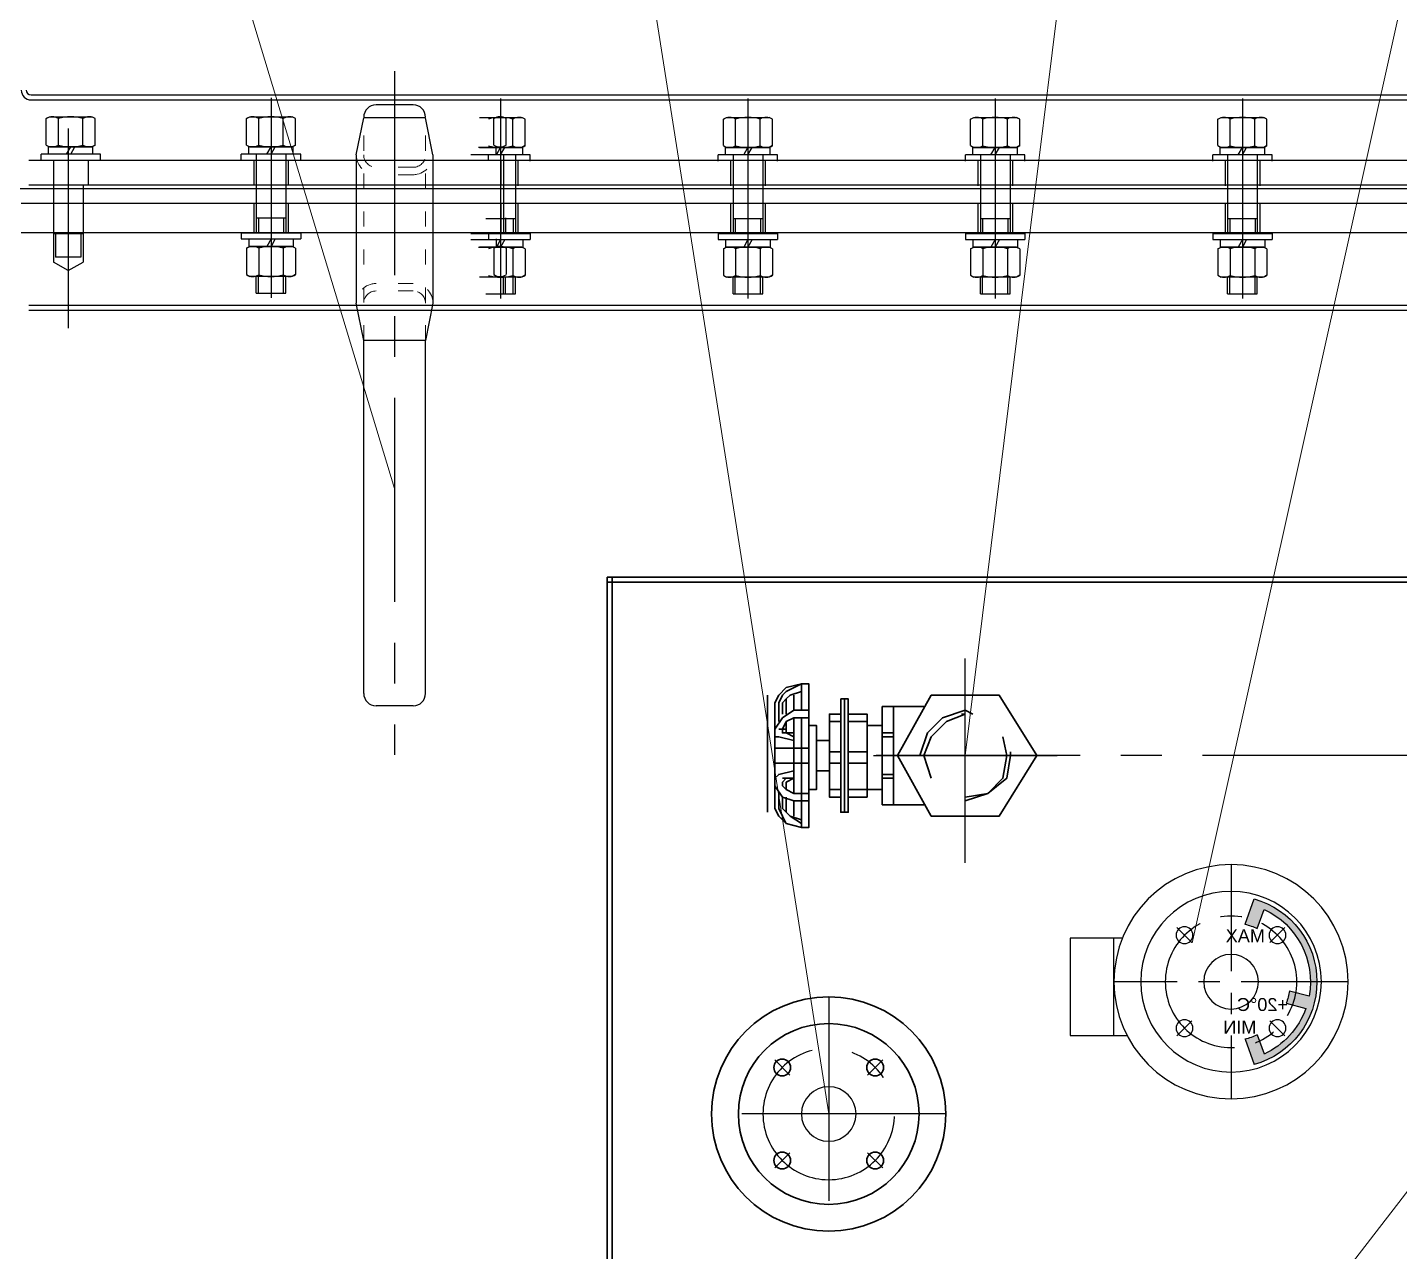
# Model space of a CAD drawing. Header units: millimetres. Extents: x 45841 to 102963, y -329287 to -163666.
# Drawn here: x 51467 to 52022, y -165125 to -164630 of the extents above; entities that cross this region are included whole.
import ezdxf

# ---------------------------------------------------------------- set-up
doc = ezdxf.new("R2010")
doc.units = ezdxf.units.MM
doc.header["$LTSCALE"] = 13
for name, pattern in [('2 虚线', [5.75, 4.5, -1.25]), ('ACAD_ISO03W100', [1.18, 0.47, -0.71]), ('CENTER', [50.8, 31.75, -6.35, 6.35, -6.35]), ('CENTERX2', [101.6, 63.5, -12.7, 12.7, -12.7]), ('HIDDEN', [9.525, 6.35, -3.175])]:
    doc.linetypes.add(name, pattern=pattern)
doc.layers.get('0').update_dxf_attribs({"color": 1, "linetype": 'CENTER'})
for name, color, linetype in [('1', 4, 'Continuous'), ('2', 3, 'Continuous'), ('2细线层', 4, 'Continuous'), ('4', 2, 'HIDDEN'), ('粗实线', 4, 'Continuous')]:
    doc.layers.add(name, color=color, linetype=linetype)
doc.layers.add('标注、文本', color=3, linetype='Continuous', lineweight=25)
doc.layers.add('铁心', color=3, linetype='Continuous', lineweight=0)
doc.styles.add('Note Text (ANSI)', font='arial.ttf')

# ---------------------------------------------------------------- blocks, each defined once
blk = doc.blocks.new('A$C27D37FBA')
at = {"layer": '1', "color": 1, "linetype": 'CENTERX2', "lineweight": -3, "ltscale": 0.1}
for p, q in [((43.28, 74.34), (43.28, 0)), ((0, 37.17), (86.57, 37.17))]:
    blk.add_line(p, q, dxfattribs=at)
at = {"layer": '粗实线', "lineweight": 30}
for points in [[(21.92, 114.15), (18.86, 112.62), (15.81, 109.57)], [(21.92, 112.62), (18.86, 111.1), (15.81, 109.57)], [(21.92, 111.1), (20.39, 109.57), (18.86, 108.04)], [(34.13, 114.15), (31.07, 114.15), (26.5, 111.1), (24.97, 106.52)], [(31.07, 111.1), (29.55, 109.57), (28.02, 106.52)], [(34.13, 106.52), (34.13, 109.57), (32.6, 111.1)], [(37.18, 106.52), (35.65, 112.62), (34.13, 114.15)], [(34.13, 109.57), (34.13, 111.1)], [(49.39, 106.52), (50.92, 112.62), (50.92, 114.15)], [(53.97, 111.1), (52.44, 111.1), (52.44, 109.57), (52.44, 106.52)], [(61.6, 106.52), (58.55, 111.1), (53.97, 114.15)], [(58.55, 106.52), (57.02, 109.57), (53.97, 111.1)], [(70.76, 109.57), (67.71, 112.62), (64.65, 114.15)], [(69.23, 109.57), (67.71, 111.1), (64.65, 112.62)], [(67.71, 108.04), (66.18, 109.57), (64.65, 111.1)], [(21.92, 109.57), (20.39, 109.57), (18.86, 108.04)], [(31.07, 109.57), (29.55, 109.57), (28.02, 106.52)], [(28.02, 100.41), (28.02, 106.52), (28.02, 103.46)], [(34.13, 106.52), (32.6, 109.57)], [(53.97, 109.57), (52.44, 109.57)], [(58.55, 106.52), (57.02, 109.57), (53.97, 109.57)], [(58.55, 100.41), (58.55, 106.52), (58.55, 103.46)], [(67.71, 108.04), (66.18, 109.57), (64.65, 109.57)], [(72.28, 103.46), (72.28, 100.41), (14.28, 100.41), (14.28, 103.46)], [(61.6, 103.46), (72.28, 103.46), (72.28, 100.41), (14.28, 100.41), (14.28, 103.46), (24.97, 103.46)], [(28.02, 103.46), (58.55, 103.46)], [(26.5, 87.54), (26.5, 92.12), (60.07, 92.12), (60.07, 87.54)], [(60.07, 84.49), (60.07, 76.85), (26.5, 76.85), (26.5, 84.49)], [(60.07, 37.17), (57.02, 44.8), (50.92, 50.91), (43.28, 53.96), (34.13, 50.91)], [(60.07, 34.12), (61.6, 37.17), (58.55, 46.33), (52.44, 52.43), (43.28, 55.49)], [(24.97, 37.17), (28.02, 28.01), (34.13, 20.38), (43.28, 18.85), (44.81, 18.85)], [(26.5, 37.17), (28.02, 28.01), (34.13, 21.91), (43.28, 20.38), (50.92, 21.91)], [(60.07, 37.17), (60.07, 38.7)]]:
    blk.add_lwpolyline(points, dxfattribs=at)
for points in [[(55.5, 100.41), (55.5, 97.36), (29.55, 97.36), (29.55, 100.41)], [(49.39, 97.36), (49.39, 92.12), (37.18, 92.12), (37.18, 97.36)], [(66.18, 87.54), (66.18, 86.01), (20.39, 86.01), (20.39, 87.54)], [(66.18, 86.01), (66.18, 84.49), (20.39, 84.49), (20.39, 86.01)], [(55.5, 76.85), (55.5, 70.75), (29.55, 70.75), (29.55, 76.85)], [(63.13, 70.75), (63.13, 66.17), (23.44, 66.17), (23.44, 70.75)], [(18.86, 50.91), (18.86, 23.43), (43.28, 8.17), (67.71, 23.43), (67.71, 50.91), (43.28, 64.64)]]:
    blk.add_lwpolyline(points, close=True, dxfattribs=at)
for points in [[(20.39, 117.2), (20.39, 117.2), (67.71, 117.2), (67.71, 117.2)], [(21.92, 114.15), (21.92, 114.15), (64.65, 114.15), (64.65, 114.15)], [(21.92, 112.62), (21.92, 112.62), (28.02, 112.62), (28.02, 112.62)], [(21.92, 111.1), (21.92, 111.1), (26.5, 111.1), (26.5, 111.1)], [(31.07, 111.1), (31.07, 111.1), (32.6, 111.1), (32.6, 111.1)], [(40.23, 114.15), (40.23, 114.15), (40.23, 100.41), (40.23, 100.41)], [(46.34, 114.15), (46.34, 114.15), (46.34, 100.41), (46.34, 100.41)], [(53.97, 114.15), (53.97, 114.15), (50.92, 114.15), (50.92, 114.15)], [(50.92, 112.62), (50.92, 112.62), (50.92, 114.15), (50.92, 114.15)], [(53.97, 111.1), (53.97, 111.1), (53.97, 112.62), (53.97, 112.62)], [(53.97, 109.57), (53.97, 109.57), (53.97, 111.1), (53.97, 111.1)], [(64.65, 112.62), (64.65, 112.62), (57.02, 112.62), (57.02, 112.62)], [(64.65, 111.1), (64.65, 111.1), (60.07, 111.1), (60.07, 111.1)], [(14.28, 103.46), (14.28, 103.46), (15.81, 109.57), (15.81, 109.57)], [(14.28, 103.46), (14.28, 103.46), (15.81, 109.57), (15.81, 109.57)], [(15.81, 103.46), (15.81, 103.46), (18.86, 108.04), (18.86, 108.04)], [(17.34, 103.46), (17.34, 103.46), (18.86, 108.04), (18.86, 108.04)], [(18.86, 106.52), (18.86, 106.52), (24.97, 106.52), (24.97, 106.52)], [(21.92, 109.57), (21.92, 109.57), (26.5, 109.57), (26.5, 109.57)], [(24.97, 106.52), (24.97, 106.52), (24.97, 100.41), (24.97, 100.41)], [(28.02, 106.52), (28.02, 106.52), (58.55, 106.52), (58.55, 106.52)], [(31.07, 109.57), (31.07, 109.57), (32.6, 109.57), (32.6, 109.57)], [(52.44, 109.57), (52.44, 109.57), (50.92, 106.52), (50.92, 106.52)], [(64.65, 109.57), (64.65, 109.57), (60.07, 109.57), (60.07, 109.57)], [(61.6, 106.52), (61.6, 106.52), (67.71, 106.52), (67.71, 106.52)], [(67.71, 106.52), (67.71, 106.52), (61.6, 106.52), (61.6, 106.52)], [(61.6, 106.52), (61.6, 106.52), (61.6, 100.41), (61.6, 100.41)], [(69.23, 103.46), (69.23, 103.46), (67.71, 108.04), (67.71, 108.04)], [(69.23, 103.46), (69.23, 103.46), (67.71, 108.04), (67.71, 108.04)], [(72.28, 103.46), (72.28, 103.46), (69.23, 109.57), (69.23, 109.57)], [(72.28, 103.46), (72.28, 103.46), (70.76, 109.57), (70.76, 109.57)], [(24.97, 103.46), (24.97, 103.46), (17.34, 103.46), (17.34, 103.46)], [(24.97, 103.46), (24.97, 103.46), (28.02, 103.46), (28.02, 103.46)], [(58.55, 103.46), (58.55, 103.46), (28.02, 103.46), (28.02, 103.46)], [(72.28, 103.46), (72.28, 103.46), (61.6, 103.46), (61.6, 103.46)], [(61.6, 103.46), (61.6, 103.46), (69.23, 103.46), (69.23, 103.46)], [(72.28, 100.41), (72.28, 100.41), (72.28, 103.46), (72.28, 103.46)], [(29.55, 92.12), (29.55, 92.12), (29.55, 87.54), (29.55, 87.54)], [(40.23, 92.12), (40.23, 92.12), (40.23, 87.54), (40.23, 87.54)], [(44.81, 92.12), (44.81, 92.12), (44.81, 87.54), (44.81, 87.54)], [(57.02, 92.12), (57.02, 92.12), (57.02, 87.54), (57.02, 87.54)], [(29.55, 84.49), (29.55, 84.49), (29.55, 76.85), (29.55, 76.85)], [(40.23, 84.49), (40.23, 84.49), (40.23, 76.85), (40.23, 76.85)], [(44.81, 84.49), (44.81, 84.49), (44.81, 76.85), (44.81, 76.85)], [(57.02, 84.49), (57.02, 84.49), (57.02, 76.85), (57.02, 76.85)], [(34.13, 70.75), (34.13, 70.75), (34.13, 66.17), (34.13, 66.17)], [(35.65, 70.75), (35.65, 70.75), (35.65, 66.17), (35.65, 66.17)], [(50.92, 70.75), (50.92, 70.75), (50.92, 66.17), (50.92, 66.17)], [(52.44, 70.75), (52.44, 70.75), (52.44, 66.17), (52.44, 66.17)], [(23.44, 66.17), (23.44, 66.17), (23.44, 53.96), (23.44, 53.96)], [(63.13, 66.17), (63.13, 66.17), (63.13, 53.96), (63.13, 53.96)]]:
    blk.add_open_spline(points, degree=3, dxfattribs=at)
blk = doc.blocks.new('fgffg')
blk.add_hatch(color=256).paths.add_polyline_path([(26283.3, -83546.9, -0.054749), (26292.7, -83543.5), (26285.6, -83524, 0.757864), (26285.6, -83652), (26292.7, -83632.5, -0.054749), (26283.3, -83629), (26277.9, -83643.8, -0.201943), (26245.7, -83608.7), (26260.9, -83604.6, -0.054749), (26258.3, -83594.9), (26243.1, -83599, -0.342707), (26277.9, -83532.1)])
for p, q in [((26283.3, -83546.9), (26277.9, -83532.1)), ((26292.7, -83543.5), (26285.6, -83524)), ((26258.3, -83594.9), (26243.1, -83599)), ((26260.9, -83604.6), (26245.7, -83608.7)), ((26283.3, -83629), (26277.9, -83643.8)), ((26292.7, -83632.5), (26285.6, -83652))]:
    blk.add_line(p, q)
for radius, start, end in [(66.5, 105.6856, 254.3144), (61.5, 114.6661, 190.3339), (45.8, 103.7325, 116.2675), (45.8, 188.7325, 201.2675), (61.5, 199.6661, 245.3339), (45.8, 243.7325, 256.2675)]:
    blk.add_arc((26303.6, -83588), radius, start, end)
blk = doc.blocks.new('A$C6F763E90')
at = {"layer": '1', "color": 1, "linetype": 'CENTERX2', "lineweight": -3, "ltscale": 0.1}
for p, q in [((90.5, 181.1), (90.5, 0)), ((48.8, 132.3), (60.4, 120.7)), ((132.3, 132.3), (120.7, 120.7)), ((0, 90.5), (181.1, 90.5)), ((48.8, 48.8), (60.4, 60.4)), ((132.3, 48.8), (120.7, 60.4))]:
    blk.add_line(p, q, dxfattribs=at)
blk.add_circle((90.5, 90.5), 50.8, dxfattribs=at)
at = {"layer": '2细线层'}
for centre, radius in [((90.5, 90.5), 90.5), ((90.5, 90.5), 69.8), ((54.6, 126.5), 6.5), ((126.5, 126.5), 6.5), ((90.5, 90.5), 21.1), ((54.6, 54.6), 6.5), ((126.5, 54.6), 6.5)]:
    blk.add_circle(centre, radius, dxfattribs=at)
blk.add_blockref('fgffg', (-26213, 83678.5), dxfattribs=at)
at = {"layer": '2细线层', "style": 'Note Text (ANSI)'}
for s, p in [('MAX', (64.3, 121)), ('+20%%DC', (46.5, 67.9)), ('MIN', (70.9, 50.4))]:
    blk.add_text(s, height=10, dxfattribs=at).set_placement(p)

msp = doc.modelspace()

# ---------------------------------------------------------------- linework, layer by layer
at = {"layer": '1', "color": 1, "linetype": 'CENTERX2', "lineweight": -3, "ltscale": 0.1}
for p, q in [((51615.916, -164647.423), (51615.916, -164923.887)), ((51565.916, -164681.119), (51565.916, -164724.386)), ((51658.786, -164681.373), (51658.786, -164724.641)), ((51758.786, -164681.373), (51758.786, -164724.641)), ((51858.786, -164681.373), (51858.786, -164724.641)), ((51958.786, -164681.373), (51958.786, -164724.641)), ((52289.377, -164924.162), (51801.393, -164924.162)), ((51791.462, -165021.678), (51791.462, -165116.43)), ((51769.628, -165047.22), (51775.708, -165053.3)), ((51813.296, -165047.22), (51807.216, -165053.3)), ((51838.838, -165069.054), (51744.086, -165069.054)), ((51769.628, -165090.888), (51775.708, -165084.808)), ((51813.296, -165090.888), (51807.216, -165084.808))]:
    msp.add_line(p, q, dxfattribs=at)
at = {"layer": '1'}
for p, q in [((51474.991, -164666.625), (51476.321, -164665.858)), ((51474.991, -164677.29), (51474.991, -164666.625)), ((51476.321, -164665.858), (51493.512, -164665.858)), ((51479.954, -164677.29), (51479.954, -164666.625)), ((51489.879, -164677.29), (51489.879, -164666.625)), ((51494.841, -164666.625), (51493.512, -164665.858)), ((51494.841, -164677.29), (51494.841, -164666.625)), ((51555.991, -164666.625), (51557.321, -164665.858)), ((51555.991, -164677.29), (51555.991, -164666.625)), ((51557.321, -164665.858), (51574.512, -164665.858)), ((51560.954, -164677.29), (51560.954, -164666.625)), ((51570.879, -164677.29), (51570.879, -164666.625)), ((51575.841, -164666.625), (51574.512, -164665.858)), ((51575.841, -164677.29), (51575.841, -164666.625)), ((51650.19, -164666.112), (51667.381, -164666.112)), ((51655.991, -164666.625), (51657.321, -164665.858)), ((51655.991, -164677.29), (51655.991, -164666.625)), ((51660.954, -164677.29), (51660.954, -164666.625)), ((51663.748, -164677.545), (51663.748, -164666.88)), ((51668.711, -164666.88), (51667.381, -164666.112)), ((51668.711, -164677.545), (51668.711, -164666.88)), ((51748.861, -164666.88), (51750.19, -164666.112)), ((51748.861, -164677.545), (51748.861, -164666.88)), ((51750.19, -164666.112), (51767.381, -164666.112)), ((51753.823, -164677.545), (51753.823, -164666.88)), ((51763.748, -164677.545), (51763.748, -164666.88)), ((51768.711, -164666.88), (51767.381, -164666.112)), ((51768.711, -164677.545), (51768.711, -164666.88)), ((51848.861, -164666.88), (51850.19, -164666.112)), ((51848.861, -164677.545), (51848.861, -164666.88)), ((51850.19, -164666.112), (51867.381, -164666.112)), ((51853.823, -164677.545), (51853.823, -164666.88)), ((51863.748, -164677.545), (51863.748, -164666.88)), ((51868.711, -164666.88), (51867.381, -164666.112)), ((51868.711, -164677.545), (51868.711, -164666.88)), ((51948.861, -164666.88), (51950.19, -164666.112)), ((51948.861, -164677.545), (51948.861, -164666.88)), ((51950.19, -164666.112), (51967.381, -164666.112)), ((51953.823, -164677.545), (51953.823, -164666.88)), ((51963.748, -164677.545), (51963.748, -164666.88)), ((51968.711, -164666.88), (51967.381, -164666.112)), ((51968.711, -164677.545), (51968.711, -164666.88)), ((51474.991, -164677.29), (51476.321, -164678.058)), ((51475.916, -164681.058), (51475.916, -164678.058)), ((51493.916, -164678.058), (51475.916, -164678.058)), ((51476.321, -164678.058), (51493.512, -164678.058)), ((51483.216, -164681.058), (51484.916, -164678.058)), ((51484.916, -164681.058), (51486.616, -164678.058)), ((51494.841, -164677.29), (51493.512, -164678.058)), ((51493.916, -164681.058), (51493.916, -164678.058)), ((51555.991, -164677.29), (51557.321, -164678.058)), ((51556.916, -164681.058), (51556.916, -164678.058)), ((51574.916, -164678.058), (51556.916, -164678.058)), ((51557.321, -164678.058), (51574.512, -164678.058)), ((51564.216, -164681.058), (51565.916, -164678.058)), ((51565.916, -164681.058), (51567.616, -164678.058)), ((51575.841, -164677.29), (51574.512, -164678.058)), ((51574.916, -164681.058), (51574.916, -164678.058)), ((51667.786, -164678.312), (51649.786, -164678.312)), ((51650.19, -164678.312), (51667.381, -164678.312)), ((51655.991, -164677.29), (51657.321, -164678.058)), ((51656.916, -164681.058), (51656.916, -164678.058)), ((51657.086, -164681.312), (51658.786, -164678.312)), ((51658.786, -164681.312), (51660.486, -164678.312)), ((51668.711, -164677.545), (51667.381, -164678.312)), ((51667.786, -164681.312), (51667.786, -164678.312)), ((51748.861, -164677.545), (51750.19, -164678.312)), ((51749.786, -164681.312), (51749.786, -164678.312)), ((51767.786, -164678.312), (51749.786, -164678.312)), ((51750.19, -164678.312), (51767.381, -164678.312)), ((51757.086, -164681.312), (51758.786, -164678.312)), ((51758.786, -164681.312), (51760.486, -164678.312)), ((51768.711, -164677.545), (51767.381, -164678.312)), ((51767.786, -164681.312), (51767.786, -164678.312)), ((51848.861, -164677.545), (51850.19, -164678.312)), ((51849.786, -164681.312), (51849.786, -164678.312)), ((51867.786, -164678.312), (51849.786, -164678.312)), ((51850.19, -164678.312), (51867.381, -164678.312)), ((51857.086, -164681.312), (51858.786, -164678.312)), ((51858.786, -164681.312), (51860.486, -164678.312)), ((51868.711, -164677.545), (51867.381, -164678.312)), ((51867.786, -164681.312), (51867.786, -164678.312)), ((51948.861, -164677.545), (51950.19, -164678.312)), ((51949.786, -164681.312), (51949.786, -164678.312)), ((51967.786, -164678.312), (51949.786, -164678.312)), ((51950.19, -164678.312), (51967.381, -164678.312)), ((51957.086, -164681.312), (51958.786, -164678.312)), ((51958.786, -164681.312), (51960.486, -164678.312)), ((51968.711, -164677.545), (51967.381, -164678.312)), ((51967.786, -164681.312), (51967.786, -164678.312)), ((51472.916, -164683.558), (51472.916, -164681.058)), ((51496.916, -164681.058), (51472.916, -164681.058)), ((51496.916, -164683.558), (51472.916, -164683.558)), ((51493.916, -164681.058), (51475.916, -164681.058)), ((51496.916, -164683.558), (51496.916, -164681.058)), ((51553.916, -164683.558), (51553.916, -164681.058)), ((51577.916, -164681.058), (51553.916, -164681.058)), ((51574.916, -164681.058), (51556.916, -164681.058)), ((51559.916, -164681.276), (51559.916, -164706.776)), ((51571.916, -164681.276), (51571.916, -164706.776)), ((51577.916, -164683.558), (51577.916, -164681.058)), ((51670.786, -164681.312), (51646.786, -164681.312)), ((51667.786, -164681.312), (51649.786, -164681.312)), ((51653.916, -164683.558), (51653.916, -164681.058)), ((51659.916, -164681.276), (51659.916, -164706.776)), ((51664.786, -164681.53), (51664.786, -164707.03)), ((51670.786, -164683.812), (51670.786, -164681.312)), ((51746.786, -164683.812), (51746.786, -164681.312)), ((51770.786, -164681.312), (51746.786, -164681.312)), ((51767.786, -164681.312), (51749.786, -164681.312)), ((51752.786, -164681.53), (51752.786, -164707.03)), ((51764.786, -164681.53), (51764.786, -164707.03)), ((51770.786, -164683.812), (51770.786, -164681.312)), ((51846.786, -164683.812), (51846.786, -164681.312)), ((51870.786, -164681.312), (51846.786, -164681.312)), ((51867.786, -164681.312), (51849.786, -164681.312)), ((51852.786, -164681.53), (51852.786, -164707.03)), ((51864.786, -164681.53), (51864.786, -164707.03)), ((51870.786, -164683.812), (51870.786, -164681.312)), ((51946.786, -164683.812), (51946.786, -164681.312)), ((51970.786, -164681.312), (51946.786, -164681.312)), ((51967.786, -164681.312), (51949.786, -164681.312)), ((51952.786, -164681.53), (51952.786, -164707.03)), ((51964.786, -164681.53), (51964.786, -164707.03)), ((51970.786, -164683.812), (51970.786, -164681.312)), ((51477.916, -164693.558), (51477.916, -164719.058)), ((51489.916, -164693.558), (51489.916, -164719.058)), ((51559.916, -164706.776), (51571.916, -164706.776)), ((51559.916, -164706.776), (51559.916, -164712.776)), ((51571.916, -164706.776), (51571.916, -164712.776)), ((51659.916, -164706.776), (51659.916, -164712.776)), ((51652.786, -164707.03), (51664.786, -164707.03)), ((51664.786, -164707.03), (51664.786, -164713.03)), ((51752.786, -164707.03), (51764.786, -164707.03)), ((51752.786, -164707.03), (51752.786, -164713.03)), ((51764.786, -164707.03), (51764.786, -164713.03)), ((51852.786, -164707.03), (51864.786, -164707.03)), ((51852.786, -164707.03), (51852.786, -164713.03)), ((51864.786, -164707.03), (51864.786, -164713.03)), ((51952.786, -164707.03), (51964.786, -164707.03)), ((51952.786, -164707.03), (51952.786, -164713.03)), ((51964.786, -164707.03), (51964.786, -164713.03)), ((51477.916, -164713.058), (51489.916, -164713.058)), ((51553.916, -164712.776), (51577.916, -164712.776)), ((51553.916, -164712.776), (51553.916, -164715.276)), ((51553.916, -164715.276), (51577.916, -164715.276)), ((51556.916, -164715.276), (51574.916, -164715.276)), ((51556.916, -164715.276), (51556.916, -164718.276)), ((51565.916, -164715.276), (51564.216, -164718.276)), ((51567.616, -164715.276), (51565.916, -164718.276)), ((51574.916, -164715.276), (51574.916, -164718.276)), ((51577.916, -164712.776), (51577.916, -164715.276)), ((51646.786, -164713.03), (51670.786, -164713.03)), ((51646.786, -164715.53), (51670.786, -164715.53)), ((51649.786, -164715.53), (51667.786, -164715.53)), ((51653.916, -164712.776), (51653.916, -164715.276)), ((51656.916, -164715.276), (51656.916, -164718.276)), ((51658.786, -164715.53), (51657.086, -164718.53)), ((51660.486, -164715.53), (51658.786, -164718.53)), ((51667.786, -164715.53), (51667.786, -164718.53)), ((51670.786, -164713.03), (51670.786, -164715.53)), ((51746.786, -164713.03), (51770.786, -164713.03)), ((51746.786, -164713.03), (51746.786, -164715.53)), ((51746.786, -164715.53), (51770.786, -164715.53)), ((51749.786, -164715.53), (51767.786, -164715.53)), ((51749.786, -164715.53), (51749.786, -164718.53)), ((51758.786, -164715.53), (51757.086, -164718.53)), ((51760.486, -164715.53), (51758.786, -164718.53)), ((51767.786, -164715.53), (51767.786, -164718.53)), ((51770.786, -164713.03), (51770.786, -164715.53)), ((51846.786, -164713.03), (51870.786, -164713.03)), ((51846.786, -164713.03), (51846.786, -164715.53)), ((51846.786, -164715.53), (51870.786, -164715.53)), ((51849.786, -164715.53), (51867.786, -164715.53)), ((51849.786, -164715.53), (51849.786, -164718.53)), ((51858.786, -164715.53), (51857.086, -164718.53)), ((51860.486, -164715.53), (51858.786, -164718.53)), ((51867.786, -164715.53), (51867.786, -164718.53)), ((51870.786, -164713.03), (51870.786, -164715.53)), ((51946.786, -164713.03), (51970.786, -164713.03)), ((51946.786, -164713.03), (51946.786, -164715.53)), ((51946.786, -164715.53), (51970.786, -164715.53)), ((51949.786, -164715.53), (51967.786, -164715.53)), ((51949.786, -164715.53), (51949.786, -164718.53)), ((51958.786, -164715.53), (51957.086, -164718.53)), ((51960.486, -164715.53), (51958.786, -164718.53)), ((51967.786, -164715.53), (51967.786, -164718.53)), ((51970.786, -164713.03), (51970.786, -164715.53)), ((51477.916, -164719.058), (51477.916, -164724.594)), ((51489.916, -164719.058), (51489.916, -164724.594)), ((51555.991, -164719.043), (51557.321, -164718.276)), ((51555.991, -164719.043), (51555.991, -164729.708)), ((51556.916, -164718.276), (51574.916, -164718.276)), ((51574.512, -164718.276), (51557.321, -164718.276)), ((51560.954, -164719.043), (51560.954, -164729.708)), ((51570.879, -164719.043), (51570.879, -164729.708)), ((51575.841, -164719.043), (51574.512, -164718.276)), ((51575.841, -164719.043), (51575.841, -164729.708)), ((51649.786, -164718.53), (51667.786, -164718.53)), ((51667.381, -164718.53), (51650.19, -164718.53)), ((51655.991, -164719.043), (51657.321, -164718.276)), ((51655.991, -164719.043), (51655.991, -164729.708)), ((51660.954, -164719.043), (51660.954, -164729.708)), ((51663.748, -164719.298), (51663.748, -164729.962)), ((51668.711, -164719.298), (51667.381, -164718.53)), ((51668.711, -164719.298), (51668.711, -164729.962)), ((51748.861, -164719.298), (51750.19, -164718.53)), ((51748.861, -164719.298), (51748.861, -164729.962)), ((51749.786, -164718.53), (51767.786, -164718.53)), ((51767.381, -164718.53), (51750.19, -164718.53)), ((51753.823, -164719.298), (51753.823, -164729.962)), ((51763.748, -164719.298), (51763.748, -164729.962)), ((51768.711, -164719.298), (51767.381, -164718.53)), ((51768.711, -164719.298), (51768.711, -164729.962)), ((51848.861, -164719.298), (51850.19, -164718.53)), ((51848.861, -164719.298), (51848.861, -164729.962)), ((51849.786, -164718.53), (51867.786, -164718.53)), ((51867.381, -164718.53), (51850.19, -164718.53)), ((51853.823, -164719.298), (51853.823, -164729.962)), ((51863.748, -164719.298), (51863.748, -164729.962)), ((51868.711, -164719.298), (51867.381, -164718.53)), ((51868.711, -164719.298), (51868.711, -164729.962)), ((51948.861, -164719.298), (51950.19, -164718.53)), ((51948.861, -164719.298), (51948.861, -164729.962)), ((51949.786, -164718.53), (51967.786, -164718.53)), ((51967.381, -164718.53), (51950.19, -164718.53)), ((51953.823, -164719.298), (51953.823, -164729.962)), ((51963.748, -164719.298), (51963.748, -164729.962)), ((51968.711, -164719.298), (51967.381, -164718.53)), ((51968.711, -164719.298), (51968.711, -164729.962)), ((51555.991, -164729.708), (51557.321, -164730.476)), ((51574.512, -164730.476), (51557.321, -164730.476)), ((51559.916, -164737.217), (51559.916, -164730.476)), ((51571.916, -164737.217), (51571.916, -164730.476)), ((51575.841, -164729.708), (51574.512, -164730.476)), ((51667.381, -164730.73), (51650.19, -164730.73)), ((51655.991, -164729.708), (51657.321, -164730.476)), ((51659.916, -164737.217), (51659.916, -164730.476)), ((51664.786, -164737.472), (51664.786, -164730.73)), ((51668.711, -164729.962), (51667.381, -164730.73)), ((51748.861, -164729.962), (51750.19, -164730.73)), ((51767.381, -164730.73), (51750.19, -164730.73)), ((51752.786, -164737.472), (51752.786, -164730.73)), ((51764.786, -164737.472), (51764.786, -164730.73)), ((51768.711, -164729.962), (51767.381, -164730.73)), ((51848.861, -164729.962), (51850.19, -164730.73)), ((51867.381, -164730.73), (51850.19, -164730.73)), ((51852.786, -164737.472), (51852.786, -164730.73)), ((51864.786, -164737.472), (51864.786, -164730.73)), ((51868.711, -164729.962), (51867.381, -164730.73)), ((51948.861, -164729.962), (51950.19, -164730.73)), ((51967.381, -164730.73), (51950.19, -164730.73)), ((51952.786, -164737.472), (51952.786, -164730.73)), ((51964.786, -164737.472), (51964.786, -164730.73)), ((51968.711, -164729.962), (51967.381, -164730.73)), ((51559.916, -164737.217), (51571.916, -164737.217)), ((51652.786, -164737.472), (51664.786, -164737.472)), ((51752.786, -164737.472), (51764.786, -164737.472)), ((51852.786, -164737.472), (51864.786, -164737.472)), ((51952.786, -164737.472), (51964.786, -164737.472))]:
    msp.add_line(p, q, dxfattribs=at)
for centre, radius, start, end in [((51477.527, -164670.426), 4.569, 57.91444, 123.70456), ((51484.916, -164683.858), 18, 73.9966, 106.0034), ((51492.306, -164670.426), 4.569, 56.29544, 122.08556), ((51558.527, -164670.426), 4.569, 57.91444, 123.70456), ((51565.916, -164683.858), 18, 73.9966, 106.0034), ((51573.306, -164670.426), 4.569, 56.29544, 122.08556), ((51658.786, -164684.112), 18, 73.9966, 106.0034), ((51658.527, -164670.426), 4.569, 57.91444, 123.70456), ((51666.175, -164670.681), 4.569, 56.29544, 122.08556), ((51751.396, -164670.681), 4.569, 57.91444, 123.70456), ((51758.786, -164684.112), 18, 73.9966, 106.0034), ((51766.175, -164670.681), 4.569, 56.29544, 122.08556), ((51851.396, -164670.681), 4.569, 57.91444, 123.70456), ((51858.786, -164684.112), 18, 73.9966, 106.0034), ((51866.175, -164670.681), 4.569, 56.29544, 122.08556), ((51951.396, -164670.681), 4.569, 57.91444, 123.70456), ((51958.786, -164684.112), 18, 73.9966, 106.0034), ((51966.175, -164670.681), 4.569, 56.29544, 122.08556), ((51477.527, -164673.489), 4.569, 236.29544, 302.08556), ((51484.916, -164660.058), 18, 253.9966, 286.0034), ((51492.306, -164673.489), 4.569, 237.44125, 303.70456), ((51558.527, -164673.489), 4.569, 236.29544, 302.08556), ((51565.916, -164660.058), 18, 253.9966, 286.0034), ((51573.306, -164673.489), 4.569, 237.44125, 303.70456), ((51658.786, -164660.312), 18, 253.9966, 286.0034), ((51658.527, -164673.489), 4.569, 236.29544, 302.08556), ((51666.175, -164673.743), 4.569, 237.44125, 303.70456), ((51751.396, -164673.743), 4.569, 236.29544, 302.08556), ((51758.786, -164660.312), 18, 253.9966, 286.0034), ((51766.175, -164673.743), 4.569, 237.44125, 303.70456), ((51851.396, -164673.743), 4.569, 236.29544, 302.08556), ((51858.786, -164660.312), 18, 253.9966, 286.0034), ((51866.175, -164673.743), 4.569, 237.44125, 303.70456), ((51951.396, -164673.743), 4.569, 236.29544, 302.08556), ((51958.786, -164660.312), 18, 253.9966, 286.0034), ((51966.175, -164673.743), 4.569, 237.44125, 303.70456), ((51558.527, -164722.844), 4.569, 57.44125, 123.70456), ((51565.916, -164736.276), 18, 73.9966, 106.0034), ((51573.306, -164722.844), 4.569, 56.29544, 122.08556), ((51658.786, -164736.53), 18, 73.9966, 106.0034), ((51658.527, -164722.844), 4.569, 57.44125, 123.70456), ((51666.175, -164723.099), 4.569, 56.29544, 122.08556), ((51751.396, -164723.099), 4.569, 57.44125, 123.70456), ((51758.786, -164736.53), 18, 73.9966, 106.0034), ((51766.175, -164723.099), 4.569, 56.29544, 122.08556), ((51851.396, -164723.099), 4.569, 57.44125, 123.70456), ((51858.786, -164736.53), 18, 73.9966, 106.0034), ((51866.175, -164723.099), 4.569, 56.29544, 122.08556), ((51951.396, -164723.099), 4.569, 57.44125, 123.70456), ((51958.786, -164736.53), 18, 73.9966, 106.0034), ((51966.175, -164723.099), 4.569, 56.29544, 122.08556), ((51558.527, -164725.907), 4.569, 236.29544, 302.08556), ((51565.916, -164712.476), 18, 253.9966, 286.0034), ((51573.306, -164725.907), 4.569, 237.91444, 303.70456), ((51658.786, -164712.73), 18, 253.9966, 286.0034), ((51658.527, -164725.907), 4.569, 236.29544, 302.08556), ((51666.175, -164726.161), 4.569, 237.91444, 303.70456), ((51751.396, -164726.161), 4.569, 236.29544, 302.08556), ((51758.786, -164712.73), 18, 253.9966, 286.0034), ((51766.175, -164726.161), 4.569, 237.91444, 303.70456), ((51851.396, -164726.161), 4.569, 236.29544, 302.08556), ((51858.786, -164712.73), 18, 253.9966, 286.0034), ((51866.175, -164726.161), 4.569, 237.91444, 303.70456), ((51951.396, -164726.161), 4.569, 236.29544, 302.08556), ((51958.786, -164712.73), 18, 253.9966, 286.0034), ((51966.175, -164726.161), 4.569, 237.91444, 303.70456)]:
    msp.add_arc(centre, radius, start, end, dxfattribs=at)
at = {"layer": '1', "color": 1, "linetype": 'CENTERX2', "lineweight": -3, "ltscale": 0.1, "extrusion": (0, 0, -1)}
msp.add_ellipse((51791.462, -165069.054), major_axis=(18.794, 18.794), ratio=1, start_param=3.9269908, end_param=10.2101761, dxfattribs=at)
at = {"layer": '2'}
for p, q in [((51560.816, -164706.776), (51560.816, -164712.776)), ((51571.016, -164706.776), (51571.016, -164712.776)), ((51660.816, -164706.776), (51660.816, -164712.776)), ((51663.886, -164707.03), (51663.886, -164713.03)), ((51753.686, -164707.03), (51753.686, -164713.03)), ((51763.886, -164707.03), (51763.886, -164713.03)), ((51853.686, -164707.03), (51853.686, -164713.03)), ((51863.886, -164707.03), (51863.886, -164713.03)), ((51953.686, -164707.03), (51953.686, -164713.03)), ((51963.886, -164707.03), (51963.886, -164713.03)), ((51478.816, -164713.058), (51478.816, -164722.594)), ((51489.016, -164713.058), (51489.016, -164722.594)), ((51560.816, -164737.217), (51560.816, -164730.476)), ((51571.016, -164737.217), (51571.016, -164730.476)), ((51660.816, -164737.217), (51660.816, -164730.476)), ((51663.886, -164737.472), (51663.886, -164730.73)), ((51753.686, -164737.472), (51753.686, -164730.73)), ((51763.886, -164737.472), (51763.886, -164730.73)), ((51853.686, -164737.472), (51853.686, -164730.73)), ((51863.886, -164737.472), (51863.886, -164730.73)), ((51953.686, -164737.472), (51953.686, -164730.73)), ((51963.886, -164737.472), (51963.886, -164730.73))]:
    msp.add_line(p, q, dxfattribs=at)
at = {"layer": '2细线层', "extrusion": (0, 0, -1)}
msp.add_ellipse((51791.462, -165069.054), major_axis=(-7.806, 7.806), ratio=1, start_param=5.49778714378181, end_param=11.7809724509614, dxfattribs=at)
at = {"layer": '4'}
for p, q in [((51565.916, -164658.276), (51565.916, -164739.076)), ((51658.786, -164658.53), (51658.786, -164739.33)), ((51758.786, -164658.53), (51758.786, -164739.33)), ((51858.786, -164658.53), (51858.786, -164739.33)), ((51958.786, -164658.53), (51958.786, -164739.33)), ((51483.916, -164670.558), (51483.916, -164751.358))]:
    msp.add_line(p, q, dxfattribs=at)
at = {"layer": '标注、文本'}
for p, q in [((51468.916, -164657.052), (51525.035, -164657.052)), ((51468.916, -164657.052), (52543.916, -164657.052)), ((51468.916, -164659.052), (51525.035, -164659.052)), ((51468.916, -164659.052), (52543.916, -164659.052)), ((51623.416, -164661.052), (51608.416, -164661.052)), ((51600.416, -164681.293), (51603.416, -164666.293)), ((51628.416, -164666.293), (51603.416, -164666.293)), ((51631.416, -164681.293), (51628.416, -164666.293)), ((52531.916, -164683.558), (51467.916, -164683.558)), ((51477.916, -164683.558), (51477.916, -164693.558)), ((51491.916, -164683.558), (51491.916, -164693.558)), ((51558.916, -164683.558), (51558.916, -164693.558)), ((51572.916, -164683.558), (51572.916, -164693.558)), ((51600.416, -164681.293), (51600.416, -164741.293)), ((51631.416, -164681.293), (51631.416, -164741.293)), ((51658.916, -164683.558), (51658.916, -164693.558)), ((51665.786, -164683.812), (51665.786, -164693.812)), ((51751.786, -164683.812), (51751.786, -164693.812)), ((51765.786, -164683.812), (51765.786, -164693.812)), ((51851.786, -164683.812), (51851.786, -164693.812)), ((51865.786, -164683.812), (51865.786, -164693.812)), ((51951.786, -164683.812), (51951.786, -164693.812)), ((51965.786, -164683.812), (51965.786, -164693.812)), ((52381.786, -164695.03), (51457.786, -164695.03)), ((52537.916, -164693.558), (51467.916, -164693.558)), ((51464.916, -164700.776), (52532.916, -164700.776)), ((51558.916, -164700.776), (51558.916, -164712.776)), ((51572.916, -164700.776), (51572.916, -164712.776)), ((51658.916, -164700.776), (51658.916, -164712.776)), ((51665.786, -164701.03), (51665.786, -164713.03)), ((51751.786, -164701.03), (51751.786, -164713.03)), ((51765.786, -164701.03), (51765.786, -164713.03)), ((51851.786, -164701.03), (51851.786, -164713.03)), ((51865.786, -164701.03), (51865.786, -164713.03)), ((51951.786, -164701.03), (51951.786, -164713.03)), ((51965.786, -164701.03), (51965.786, -164713.03)), ((52531.016, -164712.776), (51464.916, -164712.776)), ((51489.016, -164722.594), (51478.816, -164722.594)), ((51483.916, -164728.058), (51477.916, -164724.594)), ((51483.916, -164728.058), (51477.916, -164724.594)), ((51483.916, -164728.058), (51477.916, -164724.594)), ((51483.916, -164728.058), (51477.916, -164724.594)), ((51483.916, -164728.058), (51477.916, -164724.594)), ((51483.916, -164728.058), (51477.916, -164724.594)), ((51483.916, -164728.058), (51477.916, -164724.594)), ((51483.916, -164728.058), (51477.916, -164724.594)), ((51483.916, -164728.058), (51489.916, -164724.594)), ((51483.916, -164728.058), (51489.916, -164724.594)), ((51483.916, -164728.058), (51489.916, -164724.594)), ((51483.916, -164728.058), (51489.916, -164724.594)), ((51483.916, -164728.058), (51489.916, -164724.594)), ((51483.916, -164728.058), (51489.916, -164724.594)), ((51483.916, -164728.058), (51489.916, -164724.594)), ((51483.916, -164728.058), (51489.916, -164724.594)), ((51483.916, -164728.058), (51483.916, -164728.058)), ((51467.916, -164742.035), (52543.916, -164742.035)), ((51467.916, -164744.035), (52543.916, -164744.035)), ((51603.416, -164756.293), (51600.416, -164741.293)), ((51631.416, -164741.293), (51628.416, -164756.293)), ((51603.416, -164899.035), (51603.416, -164756.293)), ((51628.416, -164756.293), (51603.416, -164756.293)), ((51628.416, -164899.035), (51628.416, -164756.293)), ((51623.416, -164904.035), (51608.416, -164904.035)), ((51910.179, -164997.913), (51889.106, -164997.913)), ((51889.106, -164997.913), (51889.106, -165037.357)), ((51906.768, -165037.357), (51906.768, -164997.913)), ((51889.106, -165037.357), (51912.079, -165037.357))]:
    msp.add_line(p, q, dxfattribs=at)
at = {"layer": '标注、文本', "color": 2, "linetype": 'ACAD_ISO03W100', "lineweight": 18}
for p, q in [((51603.416, -164756.293), (51603.416, -164666.052)), ((51628.416, -164756.293), (51628.416, -164666.052)), ((51623.416, -164686.293), (51608.416, -164686.293)), ((51623.416, -164689.293), (51608.416, -164689.293)), ((51623.416, -164733.293), (51608.416, -164733.293)), ((51623.416, -164736.293), (51608.416, -164736.293))]:
    msp.add_line(p, q, dxfattribs=at)
at = {"layer": '标注、文本', "color": 4, "lineweight": 30}
for p, q in [((51701.933, -164852.035), (52303.933, -164852.035)), ((51701.933, -164852.035), (51701.933, -165454.035)), ((51701.933, -164854.035), (52303.933, -164854.035)), ((51703.933, -164852.035), (51703.933, -165454.035))]:
    msp.add_line(p, q, dxfattribs=at)
at = {"layer": '标注、文本'}
for centre, radius, start, end in [((51468.916, -164655.052), 4, 180, 270), ((51468.916, -164655.052), 2, 180, 270), ((51608.416, -164666.052), 5, 90, 180), ((51623.416, -164666.052), 5, 0, 90), ((51608.416, -164899.035), 5, 180, 270), ((51623.416, -164899.035), 5, 270, 0)]:
    msp.add_arc(centre, radius, start, end, dxfattribs=at)
at = {"layer": '标注、文本', "color": 2, "linetype": 'ACAD_ISO03W100', "lineweight": 18}
for centre, radius, start, end in [((51608.416, -164681.293), 8, 180, 270), ((51608.416, -164681.293), 5, 180, 270), ((51623.416, -164681.293), 5, 270, 0), ((51623.416, -164681.293), 8, 270, 0), ((51608.416, -164741.293), 8, 90, 180), ((51623.416, -164741.293), 8, 0, 90), ((51608.416, -164741.293), 5, 90, 180), ((51623.416, -164741.293), 5, 0, 90)]:
    msp.add_arc(centre, radius, start, end, dxfattribs=at)
at = {"layer": '标注、文本', "color": 4, "lineweight": 30, "extrusion": (0, 0, -1)}
for centre, major_axis, start_param, end_param in [((51791.462, -165069.054), (-33.5, 33.5), 5.497787143781926, 11.78097245096151), ((51791.462, -165069.054), (25.842, 25.842), 3.9269908, 10.2101761), ((51772.668, -165050.26), (-2.405, 2.405), 5.497787143779947, 11.78097245095953), ((51810.256, -165050.26), (-2.405, 2.405), 5.497787143779947, 11.78097245095953), ((51772.668, -165087.848), (-2.405, 2.405), 5.497787143780625, 11.78097245096021), ((51810.256, -165087.848), (-2.405, 2.405), 5.497787143780625, 11.78097245096021)]:
    msp.add_ellipse(centre, major_axis=major_axis, ratio=1, start_param=start_param, end_param=end_param, dxfattribs=at)
at = {"layer": '铁心'}
for points in [[(51791.462, -165069.054), (51686.048, -164398.864), (51686.048, -164398.864)], [(51846.686, -164924.162), (51911.646, -164399.36), (51911.646, -164399.36)], [(51615.916, -164816.1), (51491.819, -164406.493), (51491.819, -164406.493)], [(51938.39, -164999.809), (52071.187, -164403.277), (52071.187, -164403.277)], [(51926.825, -165227.989), (52551.263, -164419.608), (52551.263, -164419.608)]]:
    msp.add_lwpolyline(points, dxfattribs=at)

# ---------------------------------------------------------------- block references
at = {"layer": '1', "color": 2, "linetype": '2 虚线', "lineweight": 15, "ltscale": 0.1, "true_color": 0xf1eb1f, "rotation": 90.00000000000001}
msp.add_blockref('A$C27D37FBA', (51883.855, -164967.447), dxfattribs=at)
at = {"layer": '标注、文本', "color": 2, "linetype": '2 虚线', "lineweight": 15, "true_color": 0xf1eb1f, "xscale": -0.5232026504706592, "yscale": 0.5232026504706592, "zscale": 0.5232026504695411}
msp.add_blockref('A$C6F763E90', (52001.52, -165062.939), dxfattribs=at)

doc.saveas('drawing.dxf')
